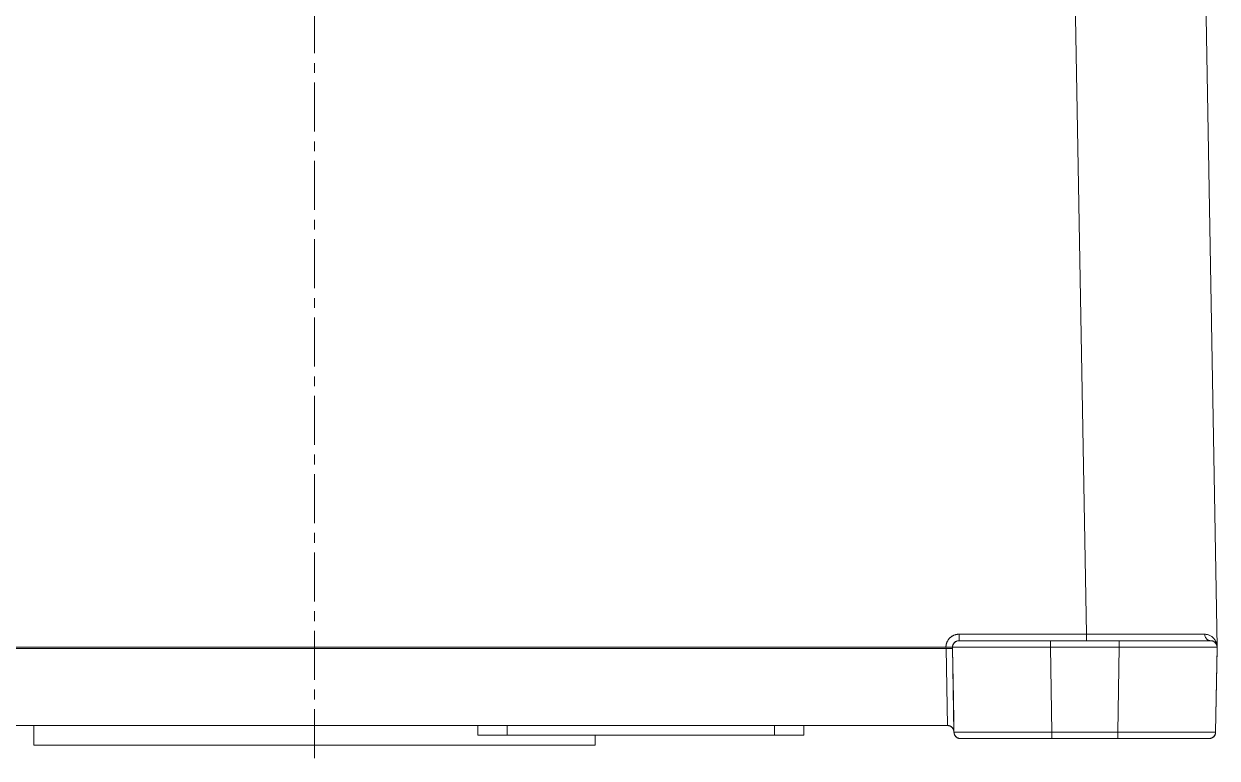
# Model space of a CAD drawing. Header units: millimetres. Extents: x -728 to 992, y -670 to 797.
# Drawn here: x -44.6 to 138.3, y 269.8 to 382.3 of the extents above; entities that cross this region are included whole.
import ezdxf

# ---------------------------------------------------------------- set-up
doc = ezdxf.new("R2010")
doc.units = ezdxf.units.MM
doc.linetypes.add('K5LT_AXLED', pattern=[12, 7.5, -1.5, 1.5, -1.5])
doc.linetypes.add('K5LT_THIN', pattern=[0])

# ---------------------------------------------------------------- blocks, each defined once
blk = doc.blocks.new('U13')
at = {"color": 30, "linetype": 'K5LT_AXLED', "lineweight": 18, "true_color": 0xff8000}
blk.add_line((0, 269.84), (0, 490.84), dxfattribs=at)
at = {"color": 7, "linetype": 'K5LT_THIN', "lineweight": 18}
for p, q in [((115.89, 426.05), (118.28, 288.83)), ((135.89, 426.05), (138.31, 286.86)), ((98.76, 288.83), (118.28, 288.83)), ((98.76, 288.83), (98.76, 287.84)), ((98.76, 287.84), (112.76, 287.84)), ((112.76, 287.84), (98.76, 287.84)), ((98.77, 287.84), (98.76, 287.84)), ((98.76, 287.84), (98.76, 287.84)), ((98.76, 287.84), (98.76, 287.84)), ((98.76, 287.84), (112.76, 287.84)), ((98.76, 287.84), (98.76, 287.84)), ((123.32, 287.84), (112.76, 287.84)), ((112.76, 286.86), (112.76, 287.84)), ((118.28, 288.83), (118.28, 287.84)), ((137.32, 287.84), (123.32, 287.84)), ((123.32, 287.84), (123.32, 286.86)), ((123.32, 287.84), (137.32, 287.84)), ((124.91, 287.84), (129.51, 287.84)), ((124.91, 287.84), (137.32, 287.84)), ((124.91, 287.84), (125.2, 287.84)), ((126.07, 287.84), (128.21, 287.84)), ((126.07, 287.84), (130.92, 287.84)), ((132.54, 287.84), (129.34, 287.84)), ((133.58, 287.84), (130.92, 287.84)), ((132.54, 287.84), (135.88, 287.84)), ((135.4, 287.84), (132.67, 287.84)), ((136.57, 287.84), (134.86, 287.84)), ((137.32, 287.84), (137.32, 287.84)), ((137.32, 287.84), (137.32, 287.84)), ((137.32, 287.84), (137.32, 287.84)), ((137.32, 287.84), (137.32, 287.84)), ((137.32, 287.84), (137.32, 287.84)), ((137.32, 287.84), (137.32, 287.84)), ((137.32, 287.84), (137.32, 287.84)), ((96.77, 286.63), (-75.77, 286.63)), ((96.76, 286.84), (-75.76, 286.84)), ((96.76, 286.86), (96.76, 286.84)), ((97.76, 286.84), (96.76, 286.84)), ((96.76, 286.84), (96.77, 286.63)), ((96.77, 286.63), (96.99, 274.84)), ((97.76, 286.86), (97.76, 286.84)), ((97.76, 286.86), (97.76, 286.86)), ((112.76, 286.84), (97.76, 286.84)), ((97.76, 286.84), (97.77, 286.63)), ((97.76, 286.84), (97.99, 273.83)), ((97.77, 286.63), (97.9, 278.96)), ((97.77, 286.63), (97.96, 275.82)), ((123.32, 286.86), (112.76, 286.86)), ((112.76, 286.86), (112.76, 286.84)), ((112.76, 286.84), (112.99, 273.83)), ((123.32, 286.84), (112.76, 286.84)), ((123.32, 286.84), (123.09, 273.83)), ((123.32, 286.86), (123.32, 286.84)), ((138.32, 286.84), (123.32, 286.84)), ((138.32, 286.84), (138.09, 273.83)), ((138.31, 286.63), (138.09, 273.83)), ((138.31, 286.86), (138.32, 286.84)), ((138.31, 286.86), (138.31, 286.86)), ((138.31, 286.86), (138.31, 286.86)), ((138.31, 286.86), (138.31, 286.86)), ((138.31, 286.86), (138.31, 286.86)), ((138.31, 286.86), (138.31, 286.86)), ((138.31, 286.86), (138.31, 286.86)), ((97.82, 283.46), (97.92, 278.1)), ((97.87, 280.84), (97.93, 277.21)), ((97.87, 280.79), (97.92, 278.08)), ((97.95, 275.98), (97.91, 278.46)), ((97.95, 275.98), (97.95, 276.34)), ((96.99, 274.84), (-75.99, 274.84)), ((-43, 274.84), (-43, 271.84)), ((25, 274.84), (25, 273.34)), ((29.5, 274.84), (29.5, 273.34)), ((70.5, 274.84), (70.5, 273.34)), ((75, 274.84), (75, 273.34)), ((96.99, 274.84), (96.99, 274.84)), ((96.99, 274.84), (96.99, 274.84)), ((96.99, 274.84), (96.99, 274.84)), ((96.99, 274.84), (96.99, 274.84)), ((96.99, 274.84), (96.99, 274.84)), ((97.97, 274.84), (97.96, 275.82)), ((97.98, 274.56), (97.96, 275.66)), ((97.96, 275.66), (97.97, 274.84)), ((29.5, 273.34), (25, 273.34)), ((70.5, 273.34), (29.5, 273.34)), ((43, 273.34), (43, 271.84)), ((75, 273.34), (70.5, 273.34)), ((97.99, 273.86), (97.99, 273.83)), ((97.99, 273.86), (97.99, 273.86)), ((97.99, 273.83), (97.99, 273.82)), ((97.99, 273.83), (97.99, 273.83)), ((97.99, 273.83), (97.99, 273.83)), ((97.99, 273.83), (97.99, 273.82)), ((97.99, 273.82), (97.99, 273.82)), ((98.98, 272.84), (98.99, 272.84)), ((107.99, 272.84), (98.99, 272.84)), ((98.99, 272.84), (107.99, 272.84)), ((112.99, 272.84), (98.99, 272.84)), ((98.99, 272.84), (112.99, 272.84)), ((98.99, 272.84), (98.99, 272.84)), ((107.99, 272.84), (98.99, 272.84)), ((107.99, 272.84), (98.99, 272.84)), ((107.99, 272.84), (107.99, 272.84)), ((107.99, 272.84), (107.99, 272.84)), ((112.99, 273.83), (112.99, 272.84)), ((123.09, 273.83), (112.99, 273.83)), ((123.09, 272.84), (112.99, 272.84)), ((123.09, 272.84), (123.09, 273.83)), ((137.09, 272.84), (123.09, 272.84)), ((128.09, 272.84), (123.09, 272.84)), ((137.09, 272.84), (123.09, 272.84)), ((137.09, 272.84), (128.09, 272.84)), ((137.09, 272.84), (128.09, 272.84)), ((137.09, 272.84), (137.09, 272.84)), ((137.09, 272.84), (137.09, 272.84)), ((137.1, 272.84), (137.09, 272.84)), ((138.09, 273.82), (138.09, 273.83)), ((138.09, 273.82), (138.09, 273.82)), ((0, 271.84), (-43, 271.84)), ((43, 271.84), (0, 271.84))]:
    blk.add_line(p, q, dxfattribs=at)
for centre, start, end in [((98.76, 286.84), 90, 178.9353), ((98.76, 286.84), 149.2776, 159.9789), ((98.76, 286.84), 90, 104.6119), ((137.32, 286.84), 1.121, 90), ((137.32, 286.84), 89.987, 90), ((137.32, 286.84), 76.2672, 77.2683), ((137.32, 286.84), 23.9895, 24.127), ((98.76, 286.84), 178.9353, 179), ((137.32, 286.84), 1.7666, 11.9718), ((137.32, 286.84), 1.0489, 1.7666), ((137.32, 286.84), 1, 1.065), ((137.32, 286.84), 1.065, 1.121), ((96.99, 273.84), 89.9606, 90), ((96.99, 273.84), 1, 89.9606), ((98.99, 273.84), 181.0647, 270), ((98.99, 273.84), 181, 181.0647), ((98.99, 273.84), 181.1258, 270), ((137.09, 273.84), 270, 358.9059), ((137.09, 273.84), 358.935, 359), ((137.09, 273.84), 358.9059, 358.935)]:
    blk.add_arc(centre, 1, start, end, dxfattribs=at)
for centre, major_axis, start_param, end_param in [((96.76, 286.88), (1, -0.017), 4.712694, 6.283185), ((96.77, 286.62), (1, 0.017), 0, 1.570492)]:
    blk.add_ellipse(centre, major_axis=major_axis, ratio=0.01745, start_param=start_param, end_param=end_param, dxfattribs=at)
for points, weights in [([(96.76, 286.86), (96.78, 288.02), (97.61, 288.83), (98.76, 288.83)], [1, 0.808833632769, 0.808833632769, 1]), ([(136.41, 288.82), (133.03, 288.82), (126.28, 288.82), (118.28, 288.83)], [1, 0.895599568132, 0.895599568132, 1]), ([(97.76, 286.86), (97.77, 286.87), (103.98, 286.87), (112.76, 286.86)], [0.999844656161, 0.804809654127, 0.804861435407, 1]), ([(123.32, 286.86), (132.1, 286.87), (138.31, 286.87), (138.31, 286.86)], [1, 0.804837801273, 0.804809644446, 0.999915529517]), ([(112.99, 273.83), (104.2, 273.82), (97.99, 273.82), (97.99, 273.83)], [1, 0.804837801273, 0.804809644446, 0.999915529517]), ([(138.09, 273.83), (138.08, 273.82), (131.87, 273.82), (123.09, 273.83)], [0.999844661723, 0.804809654126, 0.804861433552, 1])]:
    blk.add_rational_spline(points, weights, degree=3, dxfattribs=at)
for points, knots in [([(97.76, 286.86), (97.76, 286.87), (97.76, 286.87), (97.76, 286.87), (97.76, 286.88), (97.76, 286.89), (97.76, 286.89), (97.77, 286.9), (97.77, 286.91), (97.77, 286.92), (97.77, 286.93), (97.77, 286.98), (97.78, 287), (97.79, 287.08), (97.8, 287.12), (97.82, 287.17), (97.82, 287.18), (97.84, 287.22), (97.85, 287.26), (97.88, 287.31), (97.89, 287.33), (97.92, 287.37), (97.93, 287.39), (97.97, 287.45), (98, 287.49), (98.06, 287.56), (98.09, 287.59), (98.14, 287.63), (98.15, 287.63), (98.18, 287.66), (98.22, 287.68), (98.29, 287.73), (98.33, 287.75), (98.42, 287.78), (98.46, 287.8), (98.55, 287.82), (98.59, 287.83), (98.68, 287.84), (98.72, 287.84), (98.76, 287.84)], [0.035664, 0.035664, 0.035664, 0.035664, 0.106991, 0.106991, 0.299525, 0.299525, 0.670378, 0.670378, 0.822468, 0.822468, 1.412083, 1.412083, 2.895493, 2.895493, 5.155546, 5.155546, 5.557578, 5.557578, 7.462533, 7.462533, 8.68356, 8.68356, 9.805474, 9.805474, 12.172405, 12.172405, 14.550565, 14.550565, 15.019508, 15.019508, 16.926749, 16.926749, 19.287696, 19.287696, 21.620485, 21.620485, 23.912912, 23.912912, 26, 26, 26, 26]), ([(98.15, 287.64), (98.18, 287.66), (98.21, 287.68), (98.26, 287.71), (98.28, 287.72), (98.3, 287.73)], [2.985586, 2.985586, 2.985586, 2.985586, 3.557089, 3.557089, 4, 4, 4, 4]), ([(98.15, 287.64), (98.18, 287.66), (98.21, 287.68), (98.26, 287.71), (98.28, 287.72), (98.3, 287.73)], [2.985586, 2.985586, 2.985586, 2.985586, 3.557089, 3.557089, 4, 4, 4, 4]), ([(98.76, 287.84), (98.76, 287.84), (98.76, 287.84), (98.76, 287.84), (98.76, 287.84), (98.76, 287.84), (98.75, 287.84), (98.74, 287.84), (98.74, 287.84), (98.72, 287.84), (98.71, 287.84), (98.68, 287.84), (98.67, 287.84), (98.63, 287.84), (98.62, 287.83), (98.58, 287.83), (98.57, 287.82), (98.54, 287.82), (98.52, 287.82), (98.51, 287.81)], [0, 0, 0, 0, 0.000392, 0.000392, 0.087058, 0.087058, 0.39271, 0.39271, 0.82895, 0.82895, 1.701429, 1.701429, 3.101429, 3.101429, 4.501429, 4.501429, 5.901429, 5.901429, 7, 7, 7, 7]), ([(98.76, 287.84), (98.76, 287.84), (98.76, 287.84), (98.76, 287.84), (98.76, 287.84), (98.76, 287.84), (98.75, 287.84), (98.74, 287.84), (98.74, 287.84), (98.72, 287.84), (98.71, 287.84), (98.68, 287.84), (98.67, 287.84), (98.63, 287.84), (98.62, 287.83), (98.58, 287.83), (98.57, 287.82), (98.54, 287.82), (98.52, 287.82), (98.51, 287.81)], [0, 0, 0, 0, 0.000392, 0.000392, 0.087058, 0.087058, 0.39271, 0.39271, 0.82895, 0.82895, 1.701429, 1.701429, 3.101429, 3.101429, 4.501429, 4.501429, 5.901429, 5.901429, 7, 7, 7, 7]), ([(136.41, 288.82), (136.49, 288.82), (136.63, 288.81), (136.83, 288.78), (137.02, 288.72), (137.21, 288.64), (137.41, 288.53), (137.6, 288.39), (137.78, 288.22), (137.95, 288.02), (138.1, 287.76), (138.22, 287.47), (138.3, 287.17), (138.31, 286.96), (138.31, 286.86)], [0, 0, 0, 0, 0.061664, 0.116557, 0.171859, 0.235412, 0.307345, 0.384739, 0.462362, 0.555884, 0.658144, 0.776809, 0.889794, 1, 1, 1, 1]), ([(137.32, 287.84), (137.25, 287.84), (137.14, 287.86), (136.98, 287.91), (136.84, 287.98), (136.72, 288.08), (136.62, 288.2), (136.53, 288.34), (136.46, 288.49), (136.42, 288.65), (136.41, 288.76), (136.41, 288.82)], [0.0003337, 0.0003337, 0.0003337, 0.0003337, 0.1324168, 0.2477929, 0.3506295, 0.4562945, 0.5650026, 0.6728197, 0.7784978, 0.887747, 1, 1, 1, 1]), ([(138.31, 286.86), (138.31, 286.86), (138.31, 286.86), (138.31, 286.87), (138.31, 286.87), (138.31, 286.88), (138.31, 286.89), (138.31, 286.91), (138.31, 286.92), (138.31, 286.95), (138.31, 286.97), (138.3, 287.02), (138.3, 287.03), (138.29, 287.08), (138.28, 287.1), (138.26, 287.17), (138.24, 287.21), (138.23, 287.25), (138.23, 287.25), (138.23, 287.26), (138.23, 287.26), (138.21, 287.29), (138.19, 287.33), (138.17, 287.36), (138.17, 287.36), (138.17, 287.37), (138.16, 287.37), (138.14, 287.41), (138.12, 287.44), (138.1, 287.47), (138.1, 287.47), (138.09, 287.47), (138.08, 287.48), (138.05, 287.53), (138.02, 287.56), (137.98, 287.59), (137.98, 287.59), (137.94, 287.62), (137.9, 287.65), (137.83, 287.71), (137.78, 287.73), (137.72, 287.76), (137.69, 287.77), (137.65, 287.79), (137.63, 287.79), (137.59, 287.81), (137.56, 287.81), (137.54, 287.82), (137.54, 287.82), (137.52, 287.82), (137.5, 287.83), (137.42, 287.84), (137.37, 287.84), (137.32, 287.84), (137.32, 287.84), (137.32, 287.84)], [0.035871, 0.035871, 0.035871, 0.035871, 0.057755, 0.057755, 0.251929, 0.251929, 0.54236, 0.54236, 1.123224, 1.123224, 2.284951, 2.284951, 3.205889, 3.205889, 4.527488, 4.527488, 6.716191, 6.716191, 6.791204, 6.791204, 6.819064, 6.819064, 8.849991, 8.849991, 8.855903, 8.855903, 9.149637, 9.149637, 10.93478, 10.93478, 10.935043, 10.935043, 11.507572, 11.507572, 13.719558, 13.719558, 13.880353, 13.880353, 16.25491, 16.25491, 18.618016, 18.618016, 20.097223, 20.097223, 20.956686, 20.956686, 22.275528, 22.275528, 22.28059, 22.28059, 23.258571, 23.258571, 25.995137, 25.995137, 26, 26, 26, 26]), ([(137.54, 287.82), (137.56, 287.81), (137.58, 287.81), (137.62, 287.8), (137.64, 287.79), (137.66, 287.78), (137.66, 287.78), (137.66, 287.78)], [7.744523, 7.744523, 7.744523, 7.744523, 10.183923, 10.183923, 12.663135, 12.663135, 12.769417, 12.769417, 12.769417, 12.769417]), ([(137.66, 287.78), (137.63, 287.79), (137.6, 287.8), (137.56, 287.81), (137.55, 287.82), (137.54, 287.82)], [20.142577, 20.142577, 20.142577, 20.142577, 21.620485, 21.620485, 22.258548, 22.258548, 22.258548, 22.258548]), ([(137.66, 287.78), (137.66, 287.78), (137.66, 287.78), (137.62, 287.8), (137.59, 287.81), (137.55, 287.82)], [119.901437, 119.901437, 119.901437, 119.901437, 120.203376, 120.203376, 132.302321, 132.302321, 132.302321, 132.302321]), ([(137.66, 287.78), (137.66, 287.78), (137.66, 287.78), (137.62, 287.8), (137.59, 287.81), (137.55, 287.82)], [119.901437, 119.901437, 119.901437, 119.901437, 120.203376, 120.203376, 132.302321, 132.302321, 132.302321, 132.302321]), ([(137.55, 287.82), (137.59, 287.81), (137.62, 287.8), (137.65, 287.79), (137.66, 287.79), (137.66, 287.78)], [8.398796, 8.398796, 8.398796, 8.398796, 12.237531, 12.237531, 12.663135, 12.663135, 12.663135, 12.663135]), ([(138.1, 287.47), (138.1, 287.47), (138.1, 287.47), (138.1, 287.47), (138.09, 287.47), (138.06, 287.51), (138.02, 287.55), (137.99, 287.59)], [53.699173, 53.699173, 53.699173, 53.699173, 53.958528, 53.958528, 55.099294, 55.099294, 75.148508, 75.148508, 75.148508, 75.148508]), ([(137.99, 287.59), (137.99, 287.59), (137.99, 287.59), (138.02, 287.55), (138.06, 287.51), (138.1, 287.47), (138.1, 287.47), (138.1, 287.47)], [28.531956, 28.531956, 28.531956, 28.531956, 28.616705, 28.616705, 35.994054, 35.994054, 36.084741, 36.084741, 36.084741, 36.084741]), ([(138.1, 287.47), (138.1, 287.47), (138.1, 287.47), (138.1, 287.47), (138.09, 287.47), (138.06, 287.51), (138.02, 287.55), (137.99, 287.59)], [53.699173, 53.699173, 53.699173, 53.699173, 53.958528, 53.958528, 55.099294, 55.099294, 75.148508, 75.148508, 75.148508, 75.148508]), ([(137.99, 287.59), (137.99, 287.58), (138, 287.57), (138.04, 287.53), (138.07, 287.5), (138.1, 287.47), (138.1, 287.47), (138.1, 287.47)], [28.531956, 28.531956, 28.531956, 28.531956, 30.114364, 30.114364, 35.994055, 35.994055, 36.08542, 36.08542, 36.08542, 36.08542]), ([(138.1, 287.47), (138.08, 287.49), (138.07, 287.5), (138.03, 287.54), (138.01, 287.57), (137.99, 287.59)], [10.968098, 10.968098, 10.968098, 10.968098, 12.172405, 12.172405, 13.687288, 13.687288, 13.687288, 13.687288]), ([(138.23, 287.25), (138.23, 287.26), (138.23, 287.26), (138.21, 287.29), (138.2, 287.31), (138.18, 287.35), (138.18, 287.36), (138.17, 287.36), (138.17, 287.36), (138.17, 287.36)], [20.831749, 20.831749, 20.831749, 20.831749, 21.004227, 21.004227, 34.267485, 34.267485, 37.221064, 37.221064, 37.46804, 37.46804, 37.46804, 37.46804]), ([(138.17, 287.36), (138.17, 287.36), (138.17, 287.36), (138.19, 287.33), (138.21, 287.29), (138.23, 287.26), (138.23, 287.26), (138.23, 287.25)], [41.785606, 41.785606, 41.785606, 41.785606, 41.872464, 41.872464, 47.586525, 47.586525, 47.646824, 47.646824, 47.646824, 47.646824]), ([(138.23, 287.25), (138.23, 287.26), (138.23, 287.26), (138.21, 287.29), (138.2, 287.31), (138.18, 287.35), (138.18, 287.36), (138.17, 287.36), (138.17, 287.36), (138.17, 287.36)], [20.831749, 20.831749, 20.831749, 20.831749, 21.004227, 21.004227, 34.267485, 34.267485, 37.221064, 37.221064, 37.46804, 37.46804, 37.46804, 37.46804]), ([(138.17, 287.36), (138.19, 287.33), (138.21, 287.29), (138.23, 287.26), (138.23, 287.26), (138.23, 287.25)], [41.802417, 41.802417, 41.802417, 41.802417, 47.586525, 47.586525, 47.646824, 47.646824, 47.646824, 47.646824]), ([(138.31, 286.86), (138.31, 286.87), (138.31, 286.87), (138.31, 286.87), (138.31, 286.88), (138.31, 286.89), (138.31, 286.89), (138.31, 286.92), (138.31, 286.93), (138.31, 286.98), (138.3, 287), (138.3, 287.04), (138.3, 287.04), (138.28, 287.09), (138.28, 287.13), (138.25, 287.19), (138.24, 287.22), (138.23, 287.25), (138.23, 287.26), (138.22, 287.27), (138.22, 287.28), (138.2, 287.32), (138.18, 287.34), (138.17, 287.36)], [0.035664, 0.035664, 0.035664, 0.035664, 0.106991, 0.106991, 0.299525, 0.299525, 0.670378, 0.670378, 1.412083, 1.412083, 2.895493, 2.895493, 3.179656, 3.179656, 5.155546, 5.155546, 6.756245, 6.756245, 6.812495, 6.812495, 7.462534, 7.462534, 8.824839, 8.824839, 8.824839, 8.824839]), ([(138.31, 286.88), (138.31, 286.88), (138.31, 286.88), (138.31, 286.88), (138.31, 286.88), (138.31, 286.88), (138.31, 286.88), (138.31, 286.88), (138.31, 286.88), (138.31, 286.88), (138.31, 286.88), (138.31, 286.88), (138.31, 286.88), (138.31, 286.88), (138.31, 286.88), (138.31, 286.88), (138.31, 286.88), (138.31, 286.88), (138.31, 286.88), (138.31, 286.88), (138.31, 286.88), (138.31, 286.88), (138.31, 286.89), (138.31, 286.89), (138.31, 286.89), (138.31, 286.9), (138.31, 286.9), (138.31, 286.92), (138.31, 286.92), (138.31, 286.94), (138.31, 286.95), (138.31, 286.97), (138.31, 286.98), (138.3, 287), (138.3, 287.01), (138.3, 287.02)], [0.011992, 0.011992, 0.011992, 0.011992, 0.017857, 0.017857, 0.035714, 0.035714, 0.071429, 0.071429, 0.09481, 0.09481, 0.142857, 0.142857, 0.239112, 0.239112, 0.318015, 0.318015, 0.475821, 0.475821, 0.791433, 0.791433, 1.422657, 1.422657, 1.971686, 1.971686, 3.069744, 3.069744, 5.331418, 5.331418, 9.789208, 9.789208, 14.789208, 14.789208, 19.789208, 19.789208, 24.762657, 24.762657, 24.762657, 24.762657]), ([(138.31, 286.88), (138.31, 286.88), (138.31, 286.88), (138.31, 286.88), (138.31, 286.88), (138.31, 286.88), (138.31, 286.88), (138.31, 286.88), (138.31, 286.88), (138.31, 286.88), (138.31, 286.88), (138.31, 286.88), (138.31, 286.88), (138.31, 286.88), (138.31, 286.88), (138.31, 286.88), (138.31, 286.88), (138.31, 286.88), (138.31, 286.88), (138.31, 286.88), (138.31, 286.88), (138.31, 286.88), (138.31, 286.89), (138.31, 286.89), (138.31, 286.89), (138.31, 286.9), (138.31, 286.9), (138.31, 286.92), (138.31, 286.92), (138.31, 286.94), (138.31, 286.95), (138.31, 286.97), (138.31, 286.98), (138.3, 287), (138.3, 287.01), (138.3, 287.02)], [0.011992, 0.011992, 0.011992, 0.011992, 0.017857, 0.017857, 0.035714, 0.035714, 0.071429, 0.071429, 0.094809, 0.094809, 0.142857, 0.142857, 0.239111, 0.239111, 0.318013, 0.318013, 0.475818, 0.475818, 0.791426, 0.791426, 1.422644, 1.422644, 1.97166, 1.97166, 3.069691, 3.069691, 5.331366, 5.331366, 9.789104, 9.789104, 14.789104, 14.789104, 19.789104, 19.789104, 24.762657, 24.762657, 24.762657, 24.762657]), ([(96.99, 274.84), (96.99, 274.84), (96.99, 274.84), (96.99, 274.84), (97, 274.84), (97, 274.84), (97, 274.84), (97.01, 274.84), (97.02, 274.84), (97.03, 274.84), (97.03, 274.84), (97.04, 274.84), (97.05, 274.84), (97.09, 274.84), (97.11, 274.84), (97.18, 274.83), (97.21, 274.82), (97.26, 274.81), (97.26, 274.81), (97.27, 274.8), (97.28, 274.8), (97.32, 274.79), (97.36, 274.77), (97.44, 274.74), (97.48, 274.72), (97.56, 274.67), (97.6, 274.64), (97.67, 274.58), (97.71, 274.54), (97.77, 274.47), (97.8, 274.44), (97.85, 274.36), (97.87, 274.32), (97.9, 274.25), (97.91, 274.23), (97.93, 274.19), (97.94, 274.17), (97.96, 274.1), (97.97, 274.06), (97.98, 273.96), (97.99, 273.91), (97.99, 273.86)], [0.008028, 0.008028, 0.008028, 0.008028, 0.024085, 0.024085, 0.093495, 0.093495, 0.203046, 0.203046, 0.416308, 0.416308, 0.422148, 0.422148, 0.860352, 0.860352, 1.728732, 1.728732, 3.028915, 3.028915, 3.28588, 3.28588, 3.411399, 3.411399, 4.87767, 4.87767, 6.495839, 6.495839, 8.132181, 8.132181, 9.777895, 9.777895, 11.423833, 11.423833, 13.060757, 13.060757, 13.853936, 13.853936, 14.679615, 14.679615, 16.271812, 16.271812, 18, 18, 18, 18]), ([(96.99, 274.84), (96.99, 274.84), (96.99, 274.84), (96.99, 274.84), (97, 274.84), (97, 274.84), (97, 274.84), (97.01, 274.84), (97.02, 274.84), (97.03, 274.84), (97.03, 274.84), (97.04, 274.84), (97.05, 274.84), (97.09, 274.84), (97.11, 274.84), (97.18, 274.83), (97.21, 274.82), (97.26, 274.81), (97.26, 274.81), (97.27, 274.8), (97.28, 274.8), (97.32, 274.79), (97.36, 274.77), (97.44, 274.74), (97.48, 274.72), (97.56, 274.67), (97.6, 274.64), (97.67, 274.58), (97.71, 274.54), (97.77, 274.47), (97.8, 274.44), (97.85, 274.36), (97.87, 274.32), (97.9, 274.25), (97.91, 274.23), (97.93, 274.19), (97.94, 274.17), (97.96, 274.1), (97.97, 274.06), (97.98, 273.96), (97.99, 273.91), (97.99, 273.87)], [0.032083, 0.032083, 0.032083, 0.032083, 0.033451, 0.033451, 0.129853, 0.129853, 0.282007, 0.282007, 0.578204, 0.578204, 0.586315, 0.586315, 1.19493, 1.19493, 2.401011, 2.401011, 4.206808, 4.206808, 4.563706, 4.563706, 4.738043, 4.738043, 6.774513, 6.774513, 9.021958, 9.021958, 11.294642, 11.294642, 13.580344, 13.580344, 15.866357, 15.866357, 18.139849, 18.139849, 19.24149, 19.24149, 20.388251, 20.388251, 22.599624, 22.599624, 24.935833, 24.935833, 24.935833, 24.935833]), ([(97.99, 273.86), (97.99, 273.86), (97.99, 273.86), (97.99, 273.87), (97.99, 273.87), (97.99, 273.88), (97.99, 273.88), (97.99, 273.89), (97.99, 273.9), (97.99, 273.92), (97.99, 273.94), (97.98, 273.95), (97.98, 273.96), (97.98, 273.96), (97.98, 273.97), (97.98, 274), (97.97, 274.03), (97.96, 274.1), (97.95, 274.14), (97.93, 274.19), (97.92, 274.2), (97.91, 274.24), (97.89, 274.28), (97.85, 274.35), (97.83, 274.39), (97.77, 274.47), (97.74, 274.51), (97.68, 274.57), (97.64, 274.61), (97.57, 274.66), (97.53, 274.69), (97.44, 274.74), (97.4, 274.76), (97.33, 274.78), (97.31, 274.79), (97.26, 274.81), (97.24, 274.81), (97.18, 274.83), (97.14, 274.83), (97.08, 274.84), (97.07, 274.84), (97.06, 274.84)], [0.000025, 0.000025, 0.000025, 0.000025, 0.005357, 0.005357, 0.118489, 0.118489, 0.237029, 0.237029, 0.474108, 0.474108, 0.851123, 0.851123, 0.948265, 0.948265, 1.077103, 1.077103, 1.89658, 1.89658, 3.205602, 3.205602, 3.454741, 3.454741, 4.540836, 4.540836, 5.895701, 5.895701, 7.263168, 7.263168, 8.635776, 8.635776, 10.005845, 10.005845, 11.365705, 11.365705, 12.157104, 12.157104, 12.707922, 12.707922, 14.025519, 14.025519, 14.358799, 14.358799, 14.358799, 14.358799]), ([(97.99, 273.83), (97.99, 273.82), (97.99, 273.82), (97.99, 273.82), (97.99, 273.82), (97.99, 273.81), (97.99, 273.8), (97.99, 273.78), (97.99, 273.77), (98, 273.74), (98, 273.71), (98.01, 273.65), (98.02, 273.6), (98.04, 273.52), (98.06, 273.47), (98.09, 273.41), (98.1, 273.38), (98.13, 273.34), (98.14, 273.33), (98.17, 273.27), (98.2, 273.23), (98.26, 273.16), (98.29, 273.13), (98.36, 273.06), (98.4, 273.04), (98.48, 272.98), (98.52, 272.96), (98.61, 272.92), (98.65, 272.9), (98.74, 272.88), (98.78, 272.87), (98.88, 272.85), (98.94, 272.84), (98.99, 272.84)], [0.019252, 0.019252, 0.019252, 0.019252, 0.057755, 0.057755, 0.251929, 0.251929, 0.542361, 0.542361, 1.123224, 1.123224, 2.284951, 2.284951, 4.527489, 4.527489, 6.819065, 6.819065, 8.184679, 8.184679, 9.149637, 9.149637, 11.507572, 11.507572, 13.880353, 13.880353, 16.254911, 16.254911, 18.618016, 18.618016, 20.956686, 20.956686, 23.258571, 23.258571, 26, 26, 26, 26]), ([(97.99, 273.82), (97.99, 273.78), (98, 273.74), (98, 273.69), (98, 273.69), (98, 273.68)], [0.020531, 0.020531, 0.020531, 0.020531, 1.275202, 1.275202, 1.391517, 1.391517, 1.391517, 1.391517]), ([(98, 273.68), (98.01, 273.67), (98.01, 273.65), (98.02, 273.59), (98.04, 273.54), (98.07, 273.46), (98.09, 273.42), (98.11, 273.37), (98.11, 273.36), (98.14, 273.32), (98.16, 273.29), (98.21, 273.22), (98.24, 273.18), (98.31, 273.11), (98.34, 273.08), (98.42, 273.02), (98.46, 273), (98.54, 272.95), (98.58, 272.93), (98.67, 272.9), (98.71, 272.88), (98.8, 272.86), (98.84, 272.85), (98.92, 272.85), (98.96, 272.84), (98.99, 272.84)], [2.597555, 2.597555, 2.597555, 2.597555, 3.543709, 3.543709, 5.987387, 5.987387, 8.479897, 8.479897, 8.814147, 8.814147, 11.008962, 11.008962, 13.561478, 13.561478, 16.123548, 16.123548, 18.680871, 18.680871, 21.21916, 21.21916, 23.724568, 23.724568, 26.184081, 26.184081, 28, 28, 28, 28]), ([(123.09, 272.84), (123.5, 272.84), (123.9, 272.84), (124.89, 272.84), (125.47, 272.84), (126.63, 272.84), (127.2, 272.84), (128.24, 272.84), (128.73, 272.84), (129.73, 272.84), (130.24, 272.84), (131.23, 272.84), (131.71, 272.84), (132.61, 272.84), (133.03, 272.84), (133.83, 272.84), (134.2, 272.84), (134.88, 272.84), (135.19, 272.84), (135.74, 272.84), (135.98, 272.84), (136.39, 272.84), (136.56, 272.84), (136.83, 272.84), (136.93, 272.84), (137.01, 272.84), (137.01, 272.84), (137.01, 272.84), (137.01, 272.84), (137, 272.84), (137, 272.84), (136.99, 272.84), (136.98, 272.84), (136.96, 272.84), (136.95, 272.84), (136.94, 272.84), (136.94, 272.84), (136.93, 272.84), (136.92, 272.84), (136.92, 272.84), (136.92, 272.84), (136.9, 272.84), (136.89, 272.84), (136.88, 272.84), (136.87, 272.84), (136.86, 272.84), (136.86, 272.84), (136.86, 272.84), (136.86, 272.84), (136.88, 272.84), (136.89, 272.84), (136.92, 272.84), (136.94, 272.84), (136.98, 272.84), (137, 272.84), (137.04, 272.84), (137.05, 272.84), (137.07, 272.84), (137.08, 272.84), (137.09, 272.84), (137.1, 272.84), (137.11, 272.84), (137.11, 272.84), (137.13, 272.84), (137.13, 272.85), (137.16, 272.85), (137.18, 272.85), (137.23, 272.85), (137.27, 272.86), (137.35, 272.88), (137.39, 272.89), (137.48, 272.92), (137.52, 272.94), (137.6, 272.98), (137.64, 273.01), (137.72, 273.06), (137.75, 273.1), (137.82, 273.16), (137.85, 273.2), (137.91, 273.27), (137.94, 273.31), (137.98, 273.39), (138, 273.44), (138.04, 273.52), (138.05, 273.57), (138.07, 273.65), (138.08, 273.7), (138.08, 273.74), (138.08, 273.74), (138.09, 273.76), (138.09, 273.78), (138.09, 273.81), (138.09, 273.81), (138.09, 273.82), (138.09, 273.82), (138.09, 273.82)], [0.000002, 0.000002, 0.000002, 0.000002, 9.879785, 9.879785, 24.30174, 24.30174, 38.77497, 38.77497, 51.536856, 51.536856, 65.980126, 65.980126, 80.443485, 80.443485, 94.920715, 94.920715, 109.329375, 109.329375, 123.844732, 123.844732, 138.093835, 138.093835, 152.273724, 152.273724, 166.577612, 166.577612, 167.760929, 167.760929, 168.302035, 168.302035, 169.168818, 169.168818, 170.164327, 170.164327, 171.159836, 171.159836, 171.504398, 171.504398, 171.908214, 171.908214, 172.155344, 172.155344, 173.150853, 173.150853, 174.146361, 174.146361, 175.14187, 175.14187, 176.137379, 176.137379, 177.132887, 177.132887, 178.128396, 178.128396, 178.759125, 178.759125, 179.123904, 179.123904, 179.342207, 179.342207, 179.451221, 179.451221, 179.561037, 179.561037, 179.78067, 179.78067, 180.219936, 180.219936, 181.098467, 181.098467, 182.207282, 182.207282, 183.337315, 183.337315, 184.483056, 184.483056, 185.638511, 185.638511, 186.797351, 186.797351, 187.953091, 187.953091, 189.099282, 189.099282, 190.2297, 190.2297, 191.291705, 191.291705, 191.338526, 191.338526, 191.764636, 191.764636, 191.964557, 191.964557, 191.966787, 191.966787, 191.966787, 191.966787]), ([(128.09, 272.84), (128.35, 272.84), (128.61, 272.84), (129.25, 272.84), (129.62, 272.84), (130.36, 272.84), (130.73, 272.84), (131.39, 272.84), (131.69, 272.84), (132.04, 272.84), (132.08, 272.84), (132.47, 272.84), (132.8, 272.84), (133.43, 272.84), (133.73, 272.84), (134.31, 272.84), (134.58, 272.84), (135.08, 272.84), (135.31, 272.84), (135.74, 272.84), (135.93, 272.84), (136.28, 272.84), (136.43, 272.84), (136.68, 272.84), (136.79, 272.84), (136.89, 272.84), (136.91, 272.84), (136.96, 272.84), (136.99, 272.84), (137.02, 272.84), (137.02, 272.84), (137.03, 272.84), (137.03, 272.84), (137.03, 272.84), (137.03, 272.84), (137.02, 272.84), (137.02, 272.84), (137.01, 272.84), (137, 272.84), (136.99, 272.84), (136.98, 272.84), (136.97, 272.84), (136.96, 272.84), (136.95, 272.84), (136.95, 272.84), (136.94, 272.84), (136.94, 272.84), (136.93, 272.84), (136.93, 272.84), (136.93, 272.84), (136.93, 272.84), (136.93, 272.84), (136.94, 272.84), (136.95, 272.84), (136.96, 272.84), (136.99, 272.84), (137, 272.84), (137.04, 272.84), (137.07, 272.84), (137.09, 272.84), (137.09, 272.84), (137.09, 272.84), (137.1, 272.84), (137.11, 272.84), (137.11, 272.84), (137.12, 272.84), (137.12, 272.84), (137.13, 272.84), (137.13, 272.84), (137.13, 272.84)], [0.000002, 0.000002, 0.000002, 0.000002, 5.857601, 5.857601, 14.408202, 14.408202, 22.989209, 22.989209, 30.292108, 30.292108, 31.568439, 31.568439, 40.138557, 40.138557, 48.714888, 48.714888, 57.288421, 57.288421, 65.839071, 65.839071, 74.446172, 74.446172, 82.915506, 82.915506, 91.32624, 91.32624, 93.25908, 93.25908, 98.287225, 98.287225, 98.28957, 98.28957, 98.932861, 98.932861, 99.333763, 99.333763, 99.977055, 99.977055, 100.620346, 100.620346, 101.263638, 101.263638, 101.90693, 101.90693, 102.550222, 102.550222, 103.008927, 103.008927, 103.193514, 103.193514, 103.836806, 103.836806, 104.480098, 104.480098, 105.12339, 105.12339, 105.766682, 105.766682, 106.321007, 106.321007, 106.328457, 106.328457, 106.428997, 106.428997, 106.530059, 106.530059, 106.601521, 106.601521, 106.613946, 106.613946, 106.613946, 106.613946]), ([(138.09, 273.83), (138.09, 273.82), (138.09, 273.82), (138.09, 273.82), (138.09, 273.81), (138.09, 273.8), (138.09, 273.79), (138.09, 273.77), (138.08, 273.76), (138.08, 273.71), (138.08, 273.68), (138.06, 273.61), (138.05, 273.57), (138.04, 273.52), (138.03, 273.52), (138.02, 273.48), (138, 273.44), (137.96, 273.36), (137.94, 273.32), (137.89, 273.24), (137.86, 273.2), (137.79, 273.13), (137.76, 273.1), (137.68, 273.04), (137.65, 273.01), (137.56, 272.96), (137.52, 272.94), (137.45, 272.91), (137.41, 272.9), (137.37, 272.88), (137.36, 272.88), (137.3, 272.87), (137.26, 272.86), (137.17, 272.85), (137.13, 272.85), (137.09, 272.84), (137.09, 272.84), (137.09, 272.84)], [0, 0, 0, 0, 0.106991, 0.106991, 0.299525, 0.299525, 0.670378, 0.670378, 1.412083, 1.412083, 2.895493, 2.895493, 5.155546, 5.155546, 5.291249, 5.291249, 7.462533, 7.462533, 9.805474, 9.805474, 12.172405, 12.172405, 14.550565, 14.550565, 16.926749, 16.926749, 19.287696, 19.287696, 21.083245, 21.083245, 21.620485, 21.620485, 23.912912, 23.912912, 25.999945, 25.999945, 26, 26, 26, 26]), ([(138.08, 273.68), (138.07, 273.67), (138.07, 273.65), (138.06, 273.59), (138.04, 273.54), (138.01, 273.46), (137.99, 273.42), (137.95, 273.33), (137.93, 273.29), (137.87, 273.22), (137.84, 273.18), (137.77, 273.11), (137.74, 273.08), (137.66, 273.02), (137.62, 273), (137.54, 272.95), (137.5, 272.93), (137.41, 272.9), (137.37, 272.88), (137.28, 272.86), (137.23, 272.85), (137.17, 272.85), (137.15, 272.85), (137.11, 272.84), (137.1, 272.84), (137.09, 272.84)], [2.319169, 2.319169, 2.319169, 2.319169, 3.164039, 3.164039, 5.345905, 5.345905, 7.57137, 7.57137, 9.829474, 9.829474, 12.108517, 12.108517, 14.39609, 14.39609, 16.679425, 16.679425, 18.945765, 18.945765, 21.182746, 21.182746, 23.37875, 23.37875, 24.399284, 24.399284, 25, 25, 25, 25])]:
    blk.add_open_spline(points, degree=3, knots=knots, dxfattribs=at)
blk.add_open_spline([(97.99, 273.86), (97.99, 273.9), (97.98, 273.94), (97.98, 273.97)], degree=3, dxfattribs=at)
blk = doc.blocks.new('U0')
blk.add_blockref('U13', (0, 0))

msp = doc.modelspace()

# ---------------------------------------------------------------- block references
msp.add_blockref('U0', (0, 0))

doc.saveas('drawing.dxf')
